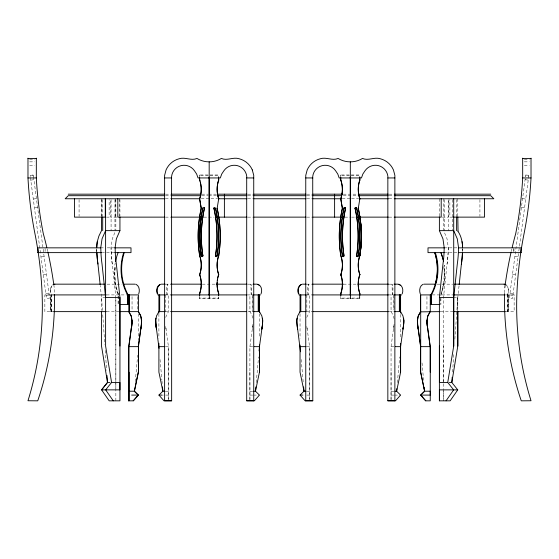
<?xml version="1.0" encoding="UTF-8"?>
<svg xmlns="http://www.w3.org/2000/svg" width="559" height="559" viewBox="0 0 559 559"><rect width="100%" height="100%" fill="white"/><g stroke="black" fill="none" stroke-linecap="round" stroke-linejoin="round"><path stroke-width="0.42" stroke-dasharray="2.79 2.1" d="M115.853 400.831L115.853 297.465L112.268 264.051A84.227 59.561 -90 0 1 111.066 247.351L112.275 238.861L115.098 231.978M208.318 175.379L199.633 175.379L199.64 174.967L218.73 174.967L218.723 176.958M209.227 298.492L209.227 296.123M249.915 372.126L249.908 400.831L249.908 346.65L252.298 329.139A35.168 24.869 -90 0 0 252.954 324.038A35.168 24.869 90 0 1 252.298 329.139M349.459 175.379L340.773 175.379L340.78 174.967L359.87 174.967L359.863 176.958M350.269 298.073L350.269 298.492L350.269 296.123L350.374 298.492L350.367 296.123M359.814 296.123L359.814 298.492L359.814 298.073M391.055 372.126L391.048 400.831L391.048 346.65L393.438 329.139A35.168 24.869 90 0 0 394.095 324.038A35.168 24.869 -90 0 1 393.438 329.139M443.476 390.713L443.476 400.831L443.476 297.465L447.053 264.051A84.227 59.561 90 0 0 448.255 247.351L447.046 238.861L444.23 231.978M443.476 382.468L443.476 346.063M453.601 297.465L457.8 297.465L457.8 310.483L457.8 297.465L459.086 285.467M462.559 248.741L462.503 251.529A117.851 117.851 0 0 0 462.572 248.741A84.227 59.561 90 0 1 462.503 251.529M251.138 294.914L250.9 284.161L251.809 288.032L251.641 294.914M392.278 294.914L392.041 284.161L392.949 288.032L392.781 294.914M452.559 372.056L453.901 352.974M454.872 339.096L457.8 297.465M50.527 289.199L51.169 286.963L52.357 285.244C50.086 287.836 50.01 291.938 51.582 294.914M50.534 289.199L50.485 291.637L51.519 294.914L51.533 311.629M135.278 381.783L137.654 355.217M256.246 382.635L258.544 356.935M397.386 382.635L399.685 356.935M521.407 207.347L524.566 207.738M518.486 253.52L512.512 298.492L509.361 298.073L525.705 174.967L528.863 175.379L518.549 253.052M165.625 317.407L168.448 311.629L168.448 294.914M306.765 317.407L309.588 311.629L309.588 294.914M507.418 294.914C509.018 291.924 508.851 287.927 506.692 285.244L508.473 289.199M30.766 180.117L33.924 179.698M33.281 199.053L36.44 198.634M37.593 207.347L34.441 207.766M43.343 274.818L46.495 274.399M45.859 293.754L49.01 293.335M46.062 295.334L49.22 294.914M29.648 159.42L34.658 159.42M524.342 159.42L529.352 159.42M29.648 161.851L34.658 161.851M524.342 161.851L529.352 161.851M29.648 165.289L34.658 165.289M524.342 165.289L529.352 165.289M210.044 175.379L218.73 175.379L218.723 174.967M351.185 175.379L359.87 175.379L359.863 174.967M165.59 194.169L170.754 194.169M201.792 194.169L207.878 194.169M208.745 194.169L216.571 194.169M247.826 194.169L253.031 194.169M306.835 194.169L312.048 194.169M343.303 194.169L358.074 194.169M389.113 194.169L393.41 194.169M165.59 195.699L170.754 195.699M201.792 195.699L207.878 195.699M208.745 195.699L216.571 195.699M247.826 195.699L253.031 195.699M306.835 195.699L312.048 195.699M343.303 195.699L358.074 195.699M389.113 195.699L393.41 195.699M165.443 198.759L170.886 198.759M201.233 198.759L217.598 198.759M247.826 198.759L253.031 198.759M306.835 198.759L312.048 198.759M342.255 198.759L350.905 198.759M351.59 198.759L358.619 198.759M388.966 198.759L393.557 198.759M106.545 217.13L109.138 217.13L109.138 199.598M116.705 217.13L110.619 217.13L110.619 198.759M165.443 217.13L170.886 217.13M203.804 217.13L214.202 217.13M247.826 217.13L253.031 217.13M306.835 217.13L312.048 217.13M344.798 217.13L350.905 217.13M351.59 217.13L356.048 217.13M388.966 217.13L394.409 217.13M442.295 217.13L448.381 217.13L448.381 198.759M452.713 217.13L449.862 217.13L449.862 199.598M100.431 247.847L104.512 247.847M107.237 247.847L114.63 247.847M444.37 247.847L458.569 247.847M102.465 252.626L104.512 252.626M106.559 252.626L114.63 252.626M444.37 252.626L456.92 252.626M107.118 284.161L121.869 284.161M165.436 284.161L170.928 284.161M202.337 284.161L216.277 284.161M247.756 284.161L253.339 284.161M306.577 284.161L312.069 284.161M343.478 284.161L357.418 284.161M388.896 284.161L393.767 284.161M437.131 284.161L452.748 284.161M51.707 294.914L51.162 294.914L51.162 311.629M106.573 294.914L128.151 294.914M165.136 294.914L171.005 294.914M247.351 294.914L253.227 294.914M306.276 294.914L312.146 294.914M388.491 294.914L394.368 294.914M432.24 294.914L453.09 294.914M505.727 294.914L508.424 294.914L508.424 311.629L505.727 311.629M105.721 297.465L101.521 297.465L100.236 285.467M359.821 298.073L340.822 298.073L340.822 298.492L359.821 298.492L359.821 296.123M53.273 311.629L50.576 311.629L50.576 294.914L50.988 294.914L50.988 311.629M106.573 311.629L119.193 311.629M165.136 311.629L170.921 311.629M248.147 311.629L253.227 311.629M306.276 311.629L312.062 311.629M389.288 311.629L394.368 311.629M440.555 311.629L453.09 311.629M165.646 346.65L168.448 346.65L168.448 400.831L168.448 346.65L166.065 329.139A35.168 24.869 -90 0 1 165.618 326.225A35.168 24.869 90 0 0 166.065 329.139M249.908 346.65L252.71 346.65M306.786 346.65L309.588 346.65L309.588 400.831L309.588 346.65L307.205 329.139A35.168 24.869 90 0 1 306.758 326.225A35.168 24.869 -90 0 0 307.205 329.139M391.048 346.65L393.85 346.65M165.275 391.209L168.448 391.209M249.908 391.209L253.08 391.209M306.416 391.209L309.588 391.209M391.048 391.209L394.221 391.209M161.719 395.087L163.298 395.087M165.667 395.087L168.448 395.087M249.908 395.087L252.696 395.087M253.486 395.087L259.425 395.087M306.807 395.087L309.588 395.087M391.048 395.087L393.836 395.087M394.626 395.087L400.565 395.087M525.076 179.698L528.234 180.117M522.56 198.634L525.719 199.053M514.909 256.246L518.067 256.665M512.505 274.399L515.657 274.818M509.99 293.335L513.141 293.754M509.78 294.914L512.938 295.334M252.892 318.148L251.669 314.472L249.908 311.629L249.908 294.914M394.144 318.889L393.145 315.199L391.048 311.629L391.048 294.914M40.451 253.052L30.137 175.379L33.295 174.967L49.639 298.073L46.481 298.492L40.514 253.52M44.084 256.225L40.926 256.644M307.862 294.914L307.695 288.032L308.554 284.161L308.365 294.914M166.722 294.914L166.554 288.032L167.414 284.161L167.225 294.914M422.038 362.931L423.722 381.783M301.189 359.507L303.334 383.495M160.049 359.507L161.886 380.064M161.963 380.924L162.194 383.495M508.466 289.199L508.515 291.637L507.481 294.914L507.467 311.629M102.437 310.476L101.528 297.465L101.521 310.483M102.744 314.815L104.812 344.302M105.239 350.374L106.643 370.324M96.819 251.529L96.763 248.741A117.851 117.851 0 0 0 96.819 251.529A84.227 59.561 -90 0 1 96.749 248.741M350.367 298.073L350.367 298.492M340.773 175.379L340.773 174.967L340.78 176.958M209.227 298.073L209.129 298.492L209.129 296.123L209.234 298.492M199.633 175.379L199.633 174.967L199.64 176.958M528.248 176.546L528.248 175.156L525.446 175.156L525.446 176.546M513.896 248.643L513.896 251.829M513.861 248.643L513.861 251.829M508.012 294.914L508.012 311.629M507.838 294.914L507.838 311.629M479.922 199.598L479.922 216.298M457.8 198.759L457.8 216.298M456.619 199.626L456.619 215.991M452.713 199.626L452.713 229.777M448.241 199.626L448.241 230.643M444.356 199.626L444.356 230.643M443.476 198.759L443.476 230.643M440.925 294.914A59.534 59.065 -90 0 0 444.153 265.155A59.534 59.065 90 0 1 440.925 294.914L440.925 304.466M440.331 298.387L440.331 303.6M439.388 198.759L439.388 216.298M426.957 296.584L426.943 309.952M400.6 314.472L400.6 337.475M394.046 296.584L394.046 311.629M393.809 294.914L393.809 309.952M306.835 294.914L306.835 311.629M300.036 313.753L300.036 338.314M259.46 313.753L259.46 337.475M252.906 296.584L252.906 311.629M252.668 294.914L252.668 311.629M165.695 294.914L165.695 311.629M158.896 313.753L158.896 338.314M138.297 313.753L138.297 339.977M137.633 296.584L137.633 309.952M132.043 296.584L132.057 309.952M119.94 199.626L119.94 215.991M119.612 198.759L119.612 216.298M118.669 294.914A59.534 59.065 -90 0 1 115.252 266.58A59.534 59.065 90 0 0 118.669 294.914L118.669 304.466L118.075 304.466L118.075 294.914A59.534 59.065 -90 0 1 115.196 263.016M115.853 199.626L115.853 230.643M115.853 298.331L115.853 388.226M115.524 198.759L115.524 217.13M114.965 199.626L114.965 229.777M111.08 199.626L111.08 230.643M102.702 199.626L102.702 215.991M101.521 199.626L101.521 215.991M101.2 198.759L101.2 216.298M79.078 199.598L79.078 216.298M45.139 248.643L45.104 251.829M33.554 176.546L33.554 175.156L30.752 175.156L30.752 176.546M504.491 292.783A319.937 319.937 0 0 1 504.574 289.345M511.282 251.257A397.337 397.337 0 0 1 511.813 248.951M443.748 266.58A59.534 59.065 -90 0 1 440.82 293.559M112.275 264.051A84.227 59.561 90 0 1 111.066 247.351M448.255 247.351A84.227 59.561 -90 0 1 447.053 264.051M47.187 248.951A397.337 397.337 0 0 1 47.718 251.257M53.811 284.65A397.337 397.337 0 0 1 54.433 289.345A319.937 319.937 0 0 1 54.53 294.502M199.682 296.123L199.682 298.492L218.681 298.492L218.681 296.123L218.674 298.492L218.674 298.073L199.682 298.073L199.682 298.492L199.689 296.123M340.822 296.123L340.822 298.492L340.829 296.123M50.429 294.914L44.86 294.914L44.86 311.629L50.429 311.629L50.429 294.914M514.14 294.914L508.571 294.914L508.571 311.629L514.14 311.629L514.14 294.914"/><path stroke-width="0.84" d="M119.933 346.063L119.94 297.465L116.356 264.051A84.227 59.561 90 0 1 115.154 247.351L116.363 238.861L119.94 230.643L119.94 216.857M128.87 372.126L128.87 391.209L134.44 391.209L138.38 395.087L133.315 400.831L128.745 400.831L128.752 372.126M134.663 388.638L134.433 391.209L138.415 372.126L138.415 346.65L140.805 329.139A35.168 24.869 90 0 0 141.609 320.384L140.798 315.933L138.464 311.859L138.925 312.327M200.122 181.235A29.382 29.131 0 0 0 199.626 179.677L199.64 180.117A29.382 29.131 0 0 1 199.633 199.053L201.24 208.528M199.668 274.378A29.382 29.131 0 0 1 199.675 293.335L199.675 293.754A29.382 29.131 0 0 0 199.668 274.797L199.682 274.399A29.452 29.201 0 0 0 199.675 255.456A129.29 128.165 0 0 1 201.268 208.011M209.129 295.334L209.178 177.119L209.227 295.334M218.723 180.117L218.723 179.698A29.382 29.131 0 0 0 218.723 198.634L218.723 199.053A29.382 29.131 0 0 1 218.723 180.117L218.723 177.329M252.291 169.908L253.744 175.344L253.723 177.944L246.701 177.944L246.715 400.831L254.359 400.831L259.425 395.087L255.484 391.209L259.46 372.126L259.46 346.65L261.85 329.139A35.168 24.869 -90 0 0 262.653 320.384L261.843 315.933L259.46 311.629M340.78 180.117L340.773 177.329M340.808 274.378A29.382 29.131 0 0 1 340.815 293.335L340.815 293.754A29.382 29.131 0 0 0 340.808 274.797L340.822 274.399A29.452 29.201 0 0 0 342.408 264.931M350.269 295.334L350.318 177.119L350.367 295.334M359.863 180.117L359.863 179.698A29.382 29.131 0 0 0 359.863 198.634L359.863 199.053A29.382 29.131 0 0 1 359.863 180.117L359.863 177.329M400.6 372.126L400.6 346.65L402.99 329.139A35.168 24.869 90 0 0 403.794 320.384L402.983 315.933L400.6 311.629M430.248 372.126L430.255 346.65L427.866 329.139A35.168 24.869 90 0 1 427.062 320.384M439.388 400.831L439.388 389.868L457.744 389.868L450.142 400.831L439.388 400.831L439.388 297.465L442.966 264.051A84.227 59.561 -90 0 0 444.167 247.351L442.959 238.861L439.388 230.643L439.388 216.857M439.388 346.063L439.388 382.468L447.738 382.468L453.663 389.868L446.054 400.831M447.738 382.468L453.712 346.063L453.712 297.465L457.297 264.051A84.227 59.561 -90 0 0 458.499 247.351L457.29 238.861L453.712 230.643L439.388 230.643M457.8 346.063L457.8 311.349L457.8 346.063L451.826 382.468L457.751 389.868M217.13 282.26A29.382 29.131 0 0 0 218.681 293.335L218.674 295.334L218.674 294.914M358.424 261.696A29.452 29.201 0 0 0 359.828 274.399A29.382 29.131 0 0 0 359.821 293.335L359.814 295.334L359.814 294.914M159.049 348.362L156.506 329.139A48.892 48.892 0 0 1 155.709 320.384L156.513 315.933L158.896 311.629M426.943 320.384A35.168 24.869 90 0 0 427.307 326.225A35.168 24.869 -90 0 1 426.943 320.384L427.754 315.933L430.137 311.629M427.069 320.384L427.873 315.933L430.255 311.629L430.255 294.914M394.871 400.831L394.878 175.344L393.431 169.908A19.656 19.656 0 0 0 380.19 158.721C374.244 156.82 368.304 161.041 362.511 158.449A23.261 23.261 0 0 1 350.318 161.851A23.261 23.261 0 0 1 338.125 158.449C332.332 161.041 326.4 156.82 320.447 158.721A19.656 19.656 0 0 0 307.205 169.908L305.759 175.344L305.759 400.831M246.701 177.944L246.771 176.497A12.557 12.557 0 0 0 223.921 170.726L221.713 174.045L220.316 177.944L198.04 177.944L196.642 174.045L194.434 170.726A12.557 12.557 0 0 0 171.592 176.497L171.655 400.831L164.004 400.831L158.931 395.087L162.879 391.209L164.514 391.209M452.196 377.262L451.826 382.468L449.38 382.468M255.861 386.919L255.477 391.209L253.849 391.209M259.076 350.933L259.46 346.65L254.212 346.65M396.848 388.638L396.617 391.209L400.565 395.087L395.499 400.831L387.841 400.831L387.855 177.944M459.177 284.615L461.385 264.051A84.227 59.561 90 0 0 462.447 252.92A117.851 117.851 0 0 1 461.385 264.051M128.87 391.209L128.863 400.831L128.863 346.65L131.253 329.139A35.168 24.869 90 0 0 132.057 320.384L131.246 315.933L128.863 311.629L128.863 294.914M138.297 346.65L140.686 329.139A35.168 24.869 -90 0 0 141.036 326.952M300.036 311.629L297.654 315.933L296.857 320.384A48.892 48.892 0 0 0 297.654 329.139L300.497 351.793M420.075 312.327L420.585 311.859L418.202 315.933L417.398 320.384A48.892 48.892 0 0 0 418.195 329.139L420.585 346.65L420.585 372.126L424.567 391.209L420.62 395.087L425.685 400.831L430.255 400.831L430.255 346.65L420.703 346.65L418.314 329.139A35.168 24.869 -90 0 1 417.51 320.384L418.076 316.667L419.732 313.04M97.28 241.67L96.749 247.351A30.472 30.472 0 0 1 97.28 241.67L98.88 236.073L101.521 230.643L101.521 216.857M217.116 208.528L218.723 198.634M359.863 198.634L358.256 208.528A129.29 128.165 0 0 1 359.828 255.875A29.452 29.201 0 0 0 359.821 274.818A29.382 29.131 0 0 0 359.821 293.754L359.821 293.335M134.488 390.378L138.297 372.126M138.716 293.929C139.918 290.687 139.457 285.894 135.97 284.293M261.025 293.929C262.43 290.638 261.668 285.705 257.992 284.293M402.166 293.929C403.57 290.638 402.808 285.705 399.133 284.293M420.417 311.859L440.059 311.629M107.007 375.529L107.496 382.468L101.577 389.868L109.18 400.831L119.94 400.831L119.94 297.465L105.609 297.465L102.024 264.051A84.227 59.561 -90 0 1 100.83 247.351L102.038 238.861L105.609 230.643L119.94 230.643M101.521 311.349L101.528 346.063L107.496 382.468L101.577 389.868L119.94 389.868L119.933 382.468L111.583 382.468M133.196 400.831L138.262 395.087L134.321 391.209M394.871 177.944L387.841 177.944L387.911 176.497A12.557 12.557 0 0 0 365.062 170.726L362.854 174.045L361.456 177.944L339.18 177.944L337.783 174.045L335.575 170.726A12.557 12.557 0 0 0 312.733 176.497L312.795 400.831L305.144 400.831L300.071 395.087L304.019 391.209L305.654 391.209M420.738 395.087L424.679 391.209L430.255 391.209L430.248 395.087L420.738 395.087L425.804 400.831M159.951 284.664C157.009 286.613 156.478 290.841 157.771 293.929M301.091 284.664C298.15 286.613 297.619 290.841 298.911 293.929M423.03 284.293C419.543 285.894 419.082 290.687 420.284 293.929M160.37 284.293C156.695 285.705 155.933 290.638 157.338 293.929M301.511 284.293C297.835 285.705 297.074 290.638 298.478 293.929M54.586 284.161L53.014 284.664L54.901 284.161M27.978 158.449L36.328 158.449M522.672 158.449L531.022 158.449M27.978 158.169L27.978 177.944L36.328 177.944A392.649 392.649 0 0 0 43.295 233.641A397.337 397.337 0 0 1 46.823 247.413M252.298 169.908A19.656 19.656 0 0 0 239.049 158.721C233.103 156.813 227.164 161.041 221.371 158.449A23.261 23.261 0 0 1 209.178 161.851A23.261 23.261 0 0 1 196.985 158.449C191.192 161.041 185.26 156.82 179.306 158.721A19.656 19.656 0 0 0 166.065 169.908L164.619 175.344L164.632 177.944L171.662 177.944M305.759 177.944L312.802 177.944M512.177 247.413A397.337 397.337 0 0 1 515.705 233.641A392.649 392.649 0 0 0 522.672 177.944L531.022 177.944L531.022 158.169M68.268 194.169L164.73 194.169M171.613 194.169L200.926 194.169M217.437 194.169L246.952 194.169M253.898 194.169L305.969 194.169M312.914 194.169L342.429 194.169M358.941 194.169L388.246 194.169M394.27 194.169L490.732 194.169M164.73 195.699L68.268 195.699L65.179 198.759L164.758 198.759M171.613 195.699L200.926 195.699M217.437 195.699L246.952 195.699M253.898 195.699L305.969 195.699M312.914 195.699L341.563 195.699M358.941 195.699L388.246 195.699M394.27 195.699L490.732 195.699L493.821 198.759L394.242 198.759M171.396 198.759L199.724 198.759M218.387 198.759L246.952 198.759M253.898 198.759L305.969 198.759M312.914 198.759L341.472 198.759M359.479 198.759L388.456 198.759M105.679 217.13L74.445 217.13L74.445 198.759M164.591 217.13L117.802 217.13L117.802 198.759M171.396 217.13L203.169 217.13M215.816 217.13L246.952 217.13M253.898 217.13L305.969 217.13M312.914 217.13L344.044 217.13M356.048 217.13L388.456 217.13M394.409 217.13L441.198 217.13L441.198 198.759M453.321 217.13L484.555 217.13L484.555 198.759M457.8 231.084C461.028 235.542 462.496 241.712 462.579 247.351A30.472 30.472 0 0 0 462.041 241.67M37.823 247.847L100.627 247.847M114.63 247.847L130.995 247.847L130.995 252.626L114.63 252.626M444.622 247.847L428.005 247.847L428.005 252.626L444.37 252.626M458.373 247.847L521.177 247.847M37.823 252.626L101.787 252.626M458.373 252.626L521.177 252.626M55.103 284.161L104.526 284.161M123.588 284.161L135.173 284.161M161.251 284.161L165.017 284.161M170.928 284.161L201.624 284.161M216.214 284.161L246.889 284.161M253.339 284.161L257.112 284.161M302.391 284.161L306.157 284.161M312.607 284.161L343.289 284.161M357.872 284.161L388.575 284.161M394.067 284.161L398.253 284.161M423.827 284.161L435.412 284.161M454.474 284.161L503.897 284.161M504.099 284.161L505.986 284.664L504.414 284.161M52.42 294.914L106.175 294.914M123.658 252.626A53.545 53.119 90 0 0 127.55 294.914L138.415 294.914L138.415 311.629L119.605 311.629M157.869 294.914L164.793 294.914M170.907 294.914L246.778 294.914M253.43 294.914L260.494 294.914M299.009 294.914L306.073 294.914M312.921 294.914L388.449 294.914M394.137 294.914L401.635 294.914M435.342 252.626A53.545 53.119 -90 0 1 431.45 294.914L420.585 294.914L420.585 311.629M453.698 294.914L505.022 294.914M439.388 297.465L453.712 297.465M119.535 304.466L128.745 304.466L128.745 294.914M430.255 304.466L440.066 304.466M53.594 311.629L106.28 311.629M164.625 311.629L159.685 311.629L159.685 294.914M171.047 311.629L246.442 311.629M253.87 311.629L258.223 311.629L258.223 294.914M305.766 311.629L300.826 311.629L300.826 294.914M313.054 311.629L388.449 311.629M394.137 311.629L399.364 311.629L399.364 294.914M453.293 311.629L505.406 311.629M128.863 346.65L138.415 346.65L138.415 372.126M158.896 346.65L164.863 346.65M300.036 346.65L306.004 346.65M395.353 346.65L400.6 346.65M107.496 382.468L109.941 382.468M394.989 391.209L396.624 391.209L400.6 372.126L400.6 343.317M131.658 395.087L138.38 395.087M158.938 395.087L161.726 395.087M300.078 395.087L302.866 395.087M171.655 400.747L164.619 400.747L164.619 177.944M246.701 400.747L253.737 400.747M305.759 400.747L312.795 400.747M387.841 400.747L394.878 400.747M398.7 284.293L400.328 285.244M257.559 284.293L259.187 285.244M128.745 311.629L131.127 315.933L131.931 320.384M113.267 400.831L105.665 389.868L111.583 382.468L105.609 346.063L105.609 198.759M139.268 313.04L140.393 315.199M458.052 231.084L457.8 216.857M140.679 315.933L141.483 320.384A35.168 24.869 -90 0 1 141.127 326.225M424.679 391.209L420.703 372.126L420.703 294.914M340.766 179.677A29.382 29.131 0 0 1 340.773 198.634L342.381 208.109M340.766 180.096A29.382 29.131 0 0 1 340.773 199.053L342.381 208.528M200.513 182.772A29.382 29.131 0 0 1 199.633 198.634L201.24 208.109M427.859 329.971L430.137 346.65M97.944 264.051A117.851 117.851 0 0 1 96.875 252.92A84.227 59.561 -90 0 0 97.944 264.051L100.145 284.615M424.26 387.778L424.567 391.209M303.635 386.919L304.019 391.209L300.036 372.126L300.036 344.987M162.494 386.919L162.879 391.209L158.896 372.126L158.896 343.317M340.815 293.335L340.822 295.334L340.822 294.914M199.675 293.335L199.682 295.334L199.682 294.914M340.773 198.634L340.773 199.053M340.815 274.399L340.815 274.818M218.681 293.335L218.681 293.754A29.382 29.131 0 0 1 218.681 274.818L218.681 274.399A29.452 29.201 0 0 1 218.702 255.442M199.633 179.698L199.633 180.117L199.633 177.329M199.633 198.634L199.633 199.053M199.675 274.399L199.675 274.818M522.672 158.169L522.672 177.944M520.974 248.643L520.974 252.626M456.619 216.857L456.619 230.643M453.712 198.759L453.712 346.063M431.45 294.914L431.45 304.466M430.849 304.466L430.849 294.914A53.545 53.119 90 0 0 434.748 252.626A53.545 53.119 -90 0 1 435.251 284.175M400.6 294.914L400.6 313.04M399.937 294.914L399.937 311.629M350.318 161.851L350.318 177.944M334.61 194.169L334.61 217.13M300.036 294.914L300.036 312.327M259.46 294.914L259.46 312.327M259.46 344.987L259.46 372.126M258.796 294.914L258.796 311.629M253.737 177.944L253.737 400.831M224.39 194.169L224.39 217.13M209.178 161.851L209.178 177.944M158.896 294.914L158.896 313.04M129.367 294.914L129.367 311.629M128.745 400.831L128.745 346.65L131.134 329.139A35.168 24.869 -90 0 0 131.938 320.384M128.151 304.466L128.151 294.914A53.545 53.119 -90 0 1 124.252 252.626M127.55 294.914L127.55 304.466M105.288 198.759L105.288 217.13M102.702 216.857L102.702 230.643M38.026 248.643L38.026 252.626M36.328 158.169L36.328 177.944M297.654 329.139A35.168 24.869 -90 0 1 296.85 320.384A12.571 12.571 0 0 1 297.053 318.148M403.584 318.148A12.571 12.571 0 0 1 403.787 320.384A48.892 48.892 0 0 1 402.99 329.139A35.168 24.869 -90 0 0 403.794 320.384M358.64 260.131A29.452 29.201 0 0 1 359.842 255.442A129.29 128.165 0 0 0 360.8 247.581M355.098 208.619A129.29 128.165 0 0 1 356.635 255.973M358.235 255.875A0.797 0.79 0 0 1 357.439 256.665A0.797 0.79 0 0 1 356.642 255.875M359.884 216.689A129.29 128.165 0 0 1 359.835 255.456M359.758 216.326A129.29 128.165 0 0 1 359.835 255.875M356.691 208.2A129.29 128.165 0 0 1 358.228 255.554M356.691 208.619A129.29 128.165 0 0 1 358.228 255.973M358.235 255.456A0.797 0.79 0 0 1 357.439 256.246A0.797 0.79 0 0 1 356.642 255.456M355.098 208.2A129.29 128.165 0 0 1 356.635 255.554M340.815 255.456A29.452 29.201 0 0 1 342.367 263.345M345.588 208.43A129.29 128.165 0 0 0 343.995 255.875A0.797 0.79 0 0 1 343.198 256.665A0.797 0.79 0 0 1 342.401 255.875A129.29 128.165 0 0 1 344.002 208.43M340.815 274.839A29.452 29.201 0 0 0 340.815 255.875A129.29 128.165 0 0 1 342.408 208.43M340.697 254.673A129.29 128.165 0 0 1 342.408 208.011M344.002 208.011A129.29 128.165 0 0 0 342.408 255.456A0.797 0.79 0 0 0 343.198 256.246A0.797 0.79 0 0 0 343.988 255.456A129.29 128.165 0 0 1 345.588 208.011M155.709 320.384A35.168 24.869 90 0 0 156.513 329.139A35.168 24.869 -90 0 1 155.709 320.384A12.571 12.571 0 0 1 155.912 318.148M262.444 318.148A12.571 12.571 0 0 1 262.646 320.384A48.892 48.892 0 0 1 261.85 329.139A35.168 24.869 90 0 0 262.653 320.384M217.262 280.681A29.382 29.131 0 0 1 217.486 279.067M217.793 277.509A29.382 29.131 0 0 1 218.681 274.399L218.688 274.818A29.452 29.201 0 0 1 218.702 255.854M213.957 208.619A129.29 128.165 0 0 1 215.494 255.973M217.095 255.875A0.797 0.79 0 0 1 216.298 256.665A0.797 0.79 0 0 1 215.501 255.875M217.144 208.2A129.29 128.165 0 0 1 218.681 255.554M217.144 208.619A129.29 128.165 0 0 1 218.681 255.973M215.55 208.2A129.29 128.165 0 0 1 217.088 255.554M215.55 208.619A129.29 128.165 0 0 1 217.088 255.973M217.095 255.456A0.797 0.79 0 0 1 216.298 256.246A0.797 0.79 0 0 1 215.501 255.456M213.957 208.2A129.29 128.165 0 0 1 215.494 255.554M202.854 255.875A129.29 128.165 0 0 1 204.447 208.43M202.847 255.875A0.797 0.79 0 0 1 202.058 256.665A0.797 0.79 0 0 1 201.261 255.875A129.29 128.165 0 0 1 201.338 216.326M199.675 274.839A29.452 29.201 0 0 0 199.675 255.875A129.29 128.165 0 0 1 201.268 208.43M202.847 255.456A0.797 0.79 0 0 1 202.058 256.246A0.797 0.79 0 0 1 201.261 255.456A129.29 128.165 0 0 1 201.219 216.689M202.854 255.456A129.29 128.165 0 0 1 204.447 208.011M343.974 208.528A0.797 0.79 0 0 1 344.77 207.738A0.797 0.79 0 0 1 345.56 208.528M343.974 208.109A0.797 0.79 0 0 1 344.078 207.71M345.455 207.71A0.797 0.79 0 0 1 345.56 208.109M355.07 208.528A0.797 0.79 0 0 1 355.866 207.738A0.797 0.79 0 0 1 356.663 208.528M358.256 208.109A129.29 128.165 0 0 1 360.876 246.785M355.07 208.109A0.797 0.79 0 0 1 355.182 207.71M356.558 207.71A0.797 0.79 0 0 1 356.663 208.109M417.601 318.148A12.571 12.571 0 0 0 417.398 320.384A35.168 24.869 -90 0 0 418.195 329.139M504.77 287.78A397.337 397.337 0 0 1 511.108 252.025M504.477 293.643A319.937 319.937 0 0 0 521.261 400.831L531.022 400.747A318.511 318.511 0 0 1 517.103 289.345A392.649 392.649 0 0 1 524.062 233.641A392.649 392.649 0 0 0 531.022 177.944M443.532 261.605A59.534 59.065 90 0 0 440.925 252.626A59.534 59.065 -90 0 1 443.056 259.495M132.057 320.384A35.168 24.869 -90 0 1 131.253 329.139M141.399 318.148A12.571 12.571 0 0 1 141.602 320.384A48.892 48.892 0 0 1 140.805 329.139M47.892 252.025A397.337 397.337 0 0 1 53.811 284.65M54.53 294.502A319.937 319.937 0 0 1 37.739 400.831L27.978 400.747A318.511 318.511 0 0 0 41.897 289.345A392.649 392.649 0 0 0 34.938 233.641A392.649 392.649 0 0 1 27.978 177.944M115.468 261.605A59.534 59.065 -90 0 1 118.075 252.626M204.419 208.528A0.797 0.79 0 0 0 203.63 207.738A0.797 0.79 0 0 0 202.833 208.528A129.29 128.165 0 0 0 201.261 255.875M201.261 255.456A129.29 128.165 0 0 1 202.833 208.109A0.797 0.79 0 0 1 202.938 207.71M204.314 207.71A0.797 0.79 0 0 1 204.419 208.109M213.929 208.528A0.797 0.79 0 0 1 214.726 207.738A0.797 0.79 0 0 1 215.522 208.528M213.929 208.109A0.797 0.79 0 0 1 214.041 207.71M359.828 274.399L359.828 274.818L359.821 274.399M427.397 326.952A35.168 24.869 -90 0 0 427.747 329.139A35.168 24.869 90 0 1 427.397 326.952"/></g></svg>
